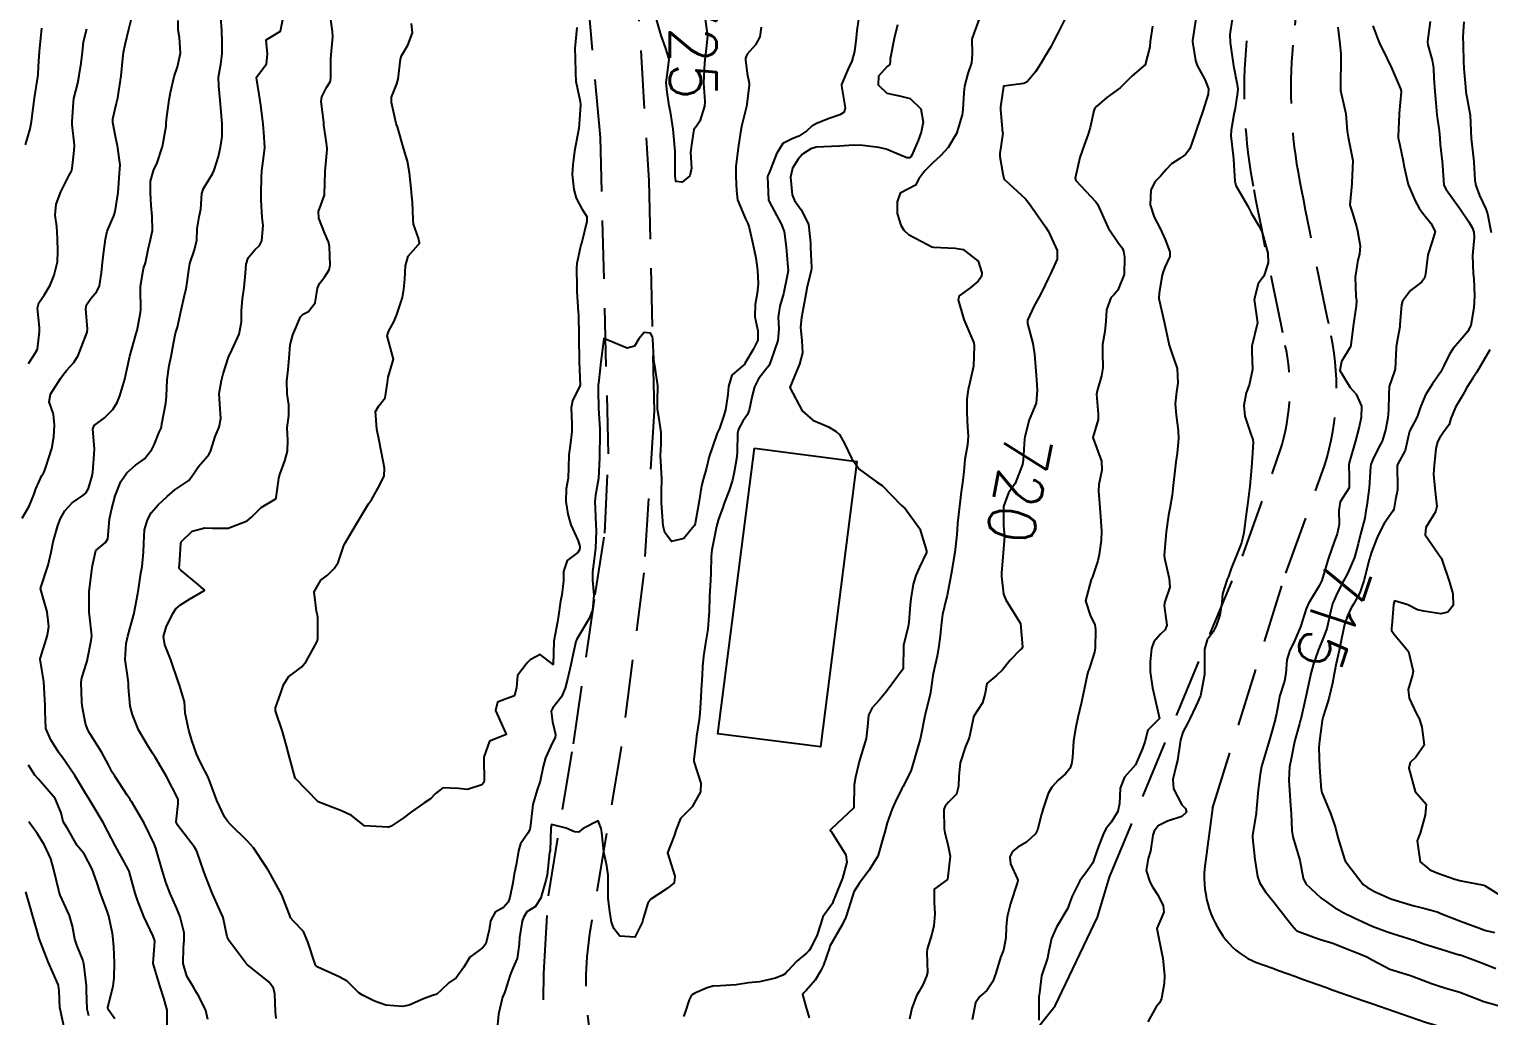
# Model space of a CAD drawing. Header units: metres. Extents: x 298520 to 308411, y 7433745 to 7450750.
# Drawn here: x 305186.8 to 305311.8, y 7438088.1 to 7438172.6 of the extents above; entities that cross this region are included whole.
import ezdxf
from ezdxf.enums import TextEntityAlignment as Align

# ---------------------------------------------------------------- set-up
doc = ezdxf.new("R2010")
doc.units = ezdxf.units.M
doc.header["$LTSCALE"] = 10
doc.linetypes.add('DASHED', pattern=[0.75, 0.5, -0.25])
for name, color, linetype in [('Cotas', 45, 'Continuous'), ('Curvas de Nivel 1m', 11, 'Continuous'), ('Curvas de Nivel 5m', 15, 'Continuous'), ('Edificações', 30, 'Continuous'), ('Vias Primárias', 230, 'Continuous'), ('Vias Secundárias', 230, 'DASHED')]:
    doc.layers.add(name, color=color, linetype=linetype)
doc.styles.add('Style-STANDARD', font='STANDARD.shx')

msp = doc.modelspace()

# ---------------------------------------------------------------- linework, layer by layer
at = {"layer": 'Curvas de Nivel 1m', "flags": 128}
for points, elevation in [([(305207.91, 7438087.82), (305207.86, 7438088.43), (305207.81, 7438089.95), (305207.69, 7438090.44), (305207.33, 7438090.93), (305205.44, 7438092.46), (305205.34, 7438092.55), (305203.88, 7438094.48), (305203.72, 7438094.83), (305203.39, 7438096.49), (305202.46, 7438098.5), (305201.83, 7438100.11), (305201.69, 7438100.51), (305201.45, 7438101.17), (305201.12, 7438102.17), (305200.93, 7438102.52), (305199.49, 7438104.36), (305199.38, 7438104.54), (305199.34, 7438104.69), (305199.51, 7438106.25), (305199.53, 7438106.54), (305199.51, 7438106.61), (305198.53, 7438108.55), (305197.56, 7438110.21), (305197.33, 7438110.56), (305196.89, 7438111.25), (305196.13, 7438112.57), (305195.6, 7438113.86), (305195.42, 7438114.58), (305195.26, 7438116.22), (305195.26, 7438116.59), (305195.2, 7438117.03), (305194.98, 7438118.59), (305195.06, 7438119.97), (305195.2, 7438120.59), (305195.7, 7438122.36), (305195.75, 7438122.53), (305195.75, 7438122.58), (305196.06, 7438124.24), (305196.12, 7438124.58), (305196.33, 7438125.99), (305196.43, 7438126.57), (305196.56, 7438127.78), (305196.57, 7438128.57), (305196.65, 7438129.71), (305196.9, 7438130.57), (305197.22, 7438131.15), (305197.82, 7438131.83), (305198.57, 7438132.55), (305199.24, 7438133.13), (305199.84, 7438133.52), (305200.43, 7438133.94), (305200.86, 7438134.52), (305201.26, 7438135.12), (305201.87, 7438135.82), (305202.19, 7438136.19), (305202.33, 7438136.51), (305202.69, 7438137.71), (305203.02, 7438138.5), (305203.18, 7438139.23), (305203.09, 7438140.5), (305203.04, 7438141.39), (305203.23, 7438142.5), (305203.38, 7438143.06), (305203.82, 7438144.49), (305203.87, 7438144.59), (305203.98, 7438144.77), (305204.76, 7438146.48), (305204.96, 7438147.53), (305204.95, 7438148.48), (305205.04, 7438149.48), (305205.18, 7438150.47), (305205.28, 7438151.69), (305205.36, 7438152.47), (305205.52, 7438153.01), (305206.08, 7438153.7), (305206.48, 7438154.06), (305206.7, 7438154.45), (305206.79, 7438155.77), (305206.73, 7438156.45), (305206.62, 7438157.96), (305206.64, 7438158.45), (305206.67, 7438159.94), (305206.69, 7438160.45), (305206.87, 7438161.75), (305206.94, 7438162.45), (305206.87, 7438163.78), (305206.81, 7438164.45), (305206.6, 7438166.09), (305206.55, 7438166.46), (305206.25, 7438168.26), (305206.23, 7438168.43), (305206.23, 7438168.46), (305206.23, 7438168.49), (305206.25, 7438168.53), (305207.1, 7438169.62), (305207.18, 7438170.45), (305207.05, 7438171.7), (305208.3, 7438172.44), (305208.63, 7438174.13)], 723), ([(305249.49, 7438172.77), (305249.37, 7438171.95), (305249, 7438171.25), (305248.29, 7438170.45), (305248.14, 7438170.11), (305248.12, 7438169.96), (305248.27, 7438168.8), (305248.44, 7438167.96), (305248.45, 7438167.76), (305248.23, 7438165.96), (305247.81, 7438164.37), (305247.72, 7438163.96), (305247.53, 7438162.63), (305247.44, 7438161.97), (305247.3, 7438160.84), (305247.31, 7438159.97), (305247.36, 7438158.75), (305247.44, 7438157.97), (305248.12, 7438156.36), (305248.32, 7438155.96), (305248.45, 7438155.62), (305248.82, 7438153.95), (305249.01, 7438153.02), (305249.16, 7438151.95), (305249.21, 7438150.79), (305249.14, 7438149.95), (305248.96, 7438149.02), (305248.94, 7438147.95), (305249.19, 7438146.76), (305249.18, 7438145.95), (305248.78, 7438145.16), (305248.09, 7438143.96), (305248.05, 7438143.88), (305247.97, 7438143.8), (305246.97, 7438142.96), (305246.69, 7438141.97), (305246.62, 7438141.29), (305246.43, 7438139.97), (305246.32, 7438139.57), (305245.9, 7438138.37), (305245.77, 7438138.1), (305245.71, 7438137.98), (305245.62, 7438137.72), (305245.02, 7438135.99), (305244.75, 7438134.89), (305244.5, 7438134), (305244.37, 7438133.48), (305244.14, 7438132.01), (305243.81, 7438130.24), (305243.75, 7438130.07), (305243.71, 7438130.01), (305242.85, 7438128.95), (305241.78, 7438128.69), (305241.21, 7438129.46), (305241.08, 7438130.04), (305240.98, 7438131.21), (305240.94, 7438132.04), (305240.93, 7438132.95), (305240.96, 7438134.04), (305240.92, 7438135.1), (305240.86, 7438136.05), (305240.91, 7438137.07), (305240.92, 7438138.04), (305240.75, 7438139.2), (305240.6, 7438140.05), (305240.59, 7438140.71), (305240.63, 7438142.05), (305240.4, 7438143.62), (305240.32, 7438144.05), (305240.29, 7438144.37), (305240.2, 7438146.06), (305240.17, 7438146.23), (305240, 7438146.55), (305239.44, 7438146.62), (305238.99, 7438146.07), (305238.61, 7438145.45), (305237.98, 7438145.26), (305235.99, 7438146.1), (305235.75, 7438144.1), (305235.56, 7438142.49), (305235.52, 7438142.11), (305235.5, 7438141.66), (305235.54, 7438140.11), (305235.64, 7438138.36), (305235.64, 7438138.1), (305235.64, 7438137.85), (305235.63, 7438136.1), (305235.63, 7438135.87), (305235.54, 7438134.1), (305235.28, 7438132.66), (305235.21, 7438132.11), (305235.24, 7438131.53), (305235.32, 7438130.11), (305235.33, 7438129.64), (305235.27, 7438128.11), (305235.11, 7438126.76), (305235.01, 7438126.11), (305235.02, 7438125.39), (305235.15, 7438124.11), (305235.02, 7438122.81), (305234.75, 7438122.11), (305233.68, 7438120.32), (305233.61, 7438120.2), (305233.59, 7438120.13), (305233.24, 7438118.57), (305233.16, 7438118.14), (305232.88, 7438116.91), (305232.67, 7438116.14), (305232.38, 7438115.39), (305231.62, 7438114.45), (305231.48, 7438114.15), (305231.6, 7438113.26), (305231.86, 7438112.15), (305231.83, 7438111.9), (305231.58, 7438111.42), (305231, 7438110.16), (305230.8, 7438109.41), (305230.53, 7438108.17), (305230.28, 7438107.42), (305229.91, 7438106.17), (305229.71, 7438104.39), (305229.69, 7438104.18), (305229.65, 7438104.01), (305229.49, 7438103.72), (305228.86, 7438102.8), (305228.68, 7438102.19), (305228.5, 7438101.14), (305228.32, 7438100.19), (305228.19, 7438099.44), (305227.94, 7438098.19), (305227.8, 7438097.81), (305227.41, 7438097.33), (305226.67, 7438096.94), (305226.27, 7438096.21), (305226.16, 7438095.43), (305225.87, 7438094.22), (305225.65, 7438093.93), (305225.37, 7438093.72), (305224.5, 7438093.09), (305224, 7438092.24), (305223.33, 7438091.3), (305222.71, 7438090.87), (305222.06, 7438090.26), (305221.68, 7438089.91), (305221.32, 7438089.81), (305220.55, 7438089.51), (305219.31, 7438088.96), (305218.75, 7438088.87), (305217.31, 7438088.98), (305216.33, 7438089.32), (305215.32, 7438089.82), (305215, 7438090.02), (305214.69, 7438090.35), (305214.01, 7438091.04), (305213.33, 7438091.4), (305211.5, 7438092.23), (305211.34, 7438092.33), (305211.31, 7438092.36), (305211.29, 7438092.39), (305211.25, 7438092.49), (305210.62, 7438094.4), (305210.26, 7438095.29), (305209.39, 7438096.18), (305209.18, 7438096.42), (305209.02, 7438096.8), (305208.4, 7438098.43), (305207.44, 7438100.2), (305207.29, 7438100.44), (305207.04, 7438100.85), (305205.97, 7438102.45), (305205.47, 7438103.02), (305203.98, 7438104.48), (305203.75, 7438104.74), (305203.5, 7438105.12), (305202.84, 7438106.5), (305202.43, 7438107.6), (305202.08, 7438108.5), (305201.55, 7438109.54), (305201.23, 7438110.18), (305201.08, 7438110.52), (305200.69, 7438111.64), (305200.43, 7438112.53), (305200.13, 7438114), (305200.09, 7438114.53), (305200.05, 7438114.97), (305199.63, 7438116.38), (305199.58, 7438116.54), (305199.55, 7438116.63), (305198.89, 7438118.55), (305198.39, 7438119.84), (305198.27, 7438120.55), (305198.49, 7438121.35), (305199.07, 7438122.54), (305199.31, 7438122.93), (305199.71, 7438123.27), (305200.49, 7438123.75), (305201.73, 7438124.46), (305201.76, 7438124.48), (305201.78, 7438124.51), (305201.73, 7438124.6), (305201.25, 7438125), (305199.75, 7438126.23), (305199.62, 7438126.4), (305199.62, 7438126.53), (305199.63, 7438126.66), (305199.74, 7438128.53), (305199.78, 7438128.67), (305200.72, 7438129.59), (305201.8, 7438129.88), (305202.47, 7438129.83), (305203.8, 7438129.85), (305205.42, 7438130.47), (305205.81, 7438130.78), (305206.64, 7438131.62), (305207.82, 7438132.32), (305207.89, 7438132.37), (305207.92, 7438132.44), (305208.15, 7438134.14), (305208.22, 7438134.44), (305208.67, 7438135.62), (305208.9, 7438136.43), (305208.93, 7438137.39), (305208.87, 7438138.43), (305208.99, 7438139.5), (305209.01, 7438140.42), (305208.86, 7438141.35), (305208.84, 7438142.43), (305208.94, 7438143.44), (305209.02, 7438144.42), (305209.12, 7438145.56), (305209.34, 7438146.42), (305210.01, 7438147.94), (305210.23, 7438148.19), (305210.68, 7438148.4), (305211.27, 7438149.15), (305211.47, 7438150.4), (305211.62, 7438150.82), (305212.05, 7438151.35), (305212.46, 7438151.98), (305212.55, 7438152.39), (305212.49, 7438153.98), (305212.41, 7438154.39), (305212.1, 7438155.08), (305211.57, 7438156.4), (305211.54, 7438156.97), (305212.06, 7438158.39), (305212.07, 7438158.45), (305212.11, 7438160.39), (305212.11, 7438160.44), (305212.17, 7438161.02), (305212.29, 7438162.28), (305212.28, 7438162.39), (305212.19, 7438163.03), (305212.01, 7438164.39), (305211.99, 7438164.62), (305211.78, 7438166.39), (305211.83, 7438166.81), (305212.24, 7438167.59), (305212.54, 7438168.1), (305212.61, 7438168.39), (305212.61, 7438170.06), (305212.62, 7438170.39), (305212.76, 7438171.93), (305212.75, 7438172.39), (305212.5, 7438174.22)], 724), ([(305198.58, 7438087.25), (305198.57, 7438088.55), (305198.3, 7438089.56), (305197.97, 7438090.55), (305197.37, 7438092.53), (305197.37, 7438092.56), (305197.51, 7438094.42), (305197.49, 7438094.56), (305197.38, 7438094.88), (305196.58, 7438096.57), (305196.03, 7438097.96), (305195.83, 7438098.58), (305195.44, 7438100.01), (305195.31, 7438100.45), (305195.26, 7438100.58), (305194.62, 7438101.76), (305194.15, 7438102.6), (305193.48, 7438103.85), (305193.08, 7438104.61), (305192.5, 7438105.62), (305191.89, 7438106.63), (305191.52, 7438107.23), (305190.66, 7438108.64), (305189.56, 7438110.27), (305189.39, 7438110.49), (305189.28, 7438110.65), (305188.62, 7438111.71), (305188.19, 7438112.67), (305188.11, 7438114.17), (305188.11, 7438114.67), (305188.1, 7438115.15), (305188.01, 7438116.67), (305187.71, 7438118.63), (305187.71, 7438118.68), (305187.72, 7438118.74), (305188.31, 7438120.67), (305188.44, 7438121.42), (305188.3, 7438122.67), (305187.73, 7438124.68), (305188.37, 7438126.67), (305188.64, 7438127.8), (305188.82, 7438128.66), (305189.22, 7438130.08), (305189.44, 7438130.66), (305189.81, 7438131.32), (305190.44, 7438132.02), (305191.36, 7438132.63), (305191.62, 7438132.84), (305191.83, 7438133.25), (305192.15, 7438134.32), (305192.2, 7438134.63), (305192.33, 7438136.17), (305192.35, 7438136.63), (305192.21, 7438138.32), (305192.33, 7438138.63), (305193.22, 7438139.31), (305193.92, 7438140.01), (305194.29, 7438140.6), (305194.51, 7438141.18), (305194.94, 7438142.6), (305195.13, 7438143.42), (305195.38, 7438144.59), (305195.93, 7438146.52), (305195.95, 7438146.58), (305195.96, 7438146.61), (305196, 7438146.78), (305196.28, 7438148.32), (305196.31, 7438148.58), (305196.29, 7438150.33), (305196.29, 7438150.58), (305196.56, 7438152.08), (305196.71, 7438152.57), (305196.94, 7438153.71), (305197.14, 7438154.57), (305197.32, 7438155.35), (305197.3, 7438156.57), (305197.2, 7438157.49), (305197.15, 7438158.57), (305197.14, 7438159.58), (305197.44, 7438160.57), (305197.69, 7438161.05), (305198.18, 7438162.56), (305198.48, 7438164.29), (305198.5, 7438164.56), (305198.53, 7438164.87), (305198.76, 7438166.55), (305198.87, 7438167.18), (305199.19, 7438168.55), (305199.45, 7438169.36), (305199.72, 7438170.54), (305199.63, 7438171.88), (305199.53, 7438172.54), (305199.51, 7438173.35)], 721), ([(305202.05, 7438087.75), (305201.9, 7438088.5), (305201.31, 7438089.68), (305201.02, 7438090.21), (305200.84, 7438090.52), (305200.27, 7438091.46), (305199.95, 7438092.53), (305199.98, 7438093.92), (305200.04, 7438094.53), (305200.03, 7438095.18), (305199.7, 7438096.54), (305199.4, 7438097.25), (305198.84, 7438098.55), (305198.47, 7438099.51), (305198.15, 7438100.55), (305197.61, 7438102.41), (305197.56, 7438102.56), (305197.47, 7438102.79), (305196.61, 7438104.57), (305195.51, 7438106.42), (305195.45, 7438106.52), (305195.4, 7438106.58), (305195.14, 7438106.97), (305194.08, 7438108.6), (305193.87, 7438108.93), (305193.55, 7438109.55), (305192.99, 7438110.62), (305191.96, 7438112.25), (305191.75, 7438112.63), (305191.59, 7438113.11), (305191.3, 7438114.63), (305191.26, 7438114.99), (305191.21, 7438116.63), (305191.26, 7438117.01), (305191.66, 7438118.27), (305191.74, 7438118.55), (305191.76, 7438118.63), (305192.08, 7438120.23), (305192.11, 7438120.63), (305191.91, 7438122.42), (305191.89, 7438122.63), (305191.9, 7438124.46), (305191.91, 7438124.63), (305192.13, 7438126.25), (305192.18, 7438126.63), (305192.48, 7438127.92), (305193.28, 7438128.62), (305193.48, 7438128.92), (305193.64, 7438130.61), (305193.66, 7438130.75), (305193.81, 7438131.41), (305194.11, 7438132.61), (305194.61, 7438133.83), (305195.11, 7438134.59), (305195.86, 7438135.24), (305196.64, 7438135.79), (305197.27, 7438136.57), (305197.45, 7438136.99), (305197.9, 7438138.06), (305198.05, 7438138.4), (305198.09, 7438138.56), (305198.13, 7438138.78), (305198.47, 7438140.55), (305198.53, 7438141.15), (305198.59, 7438142.55), (305198.74, 7438143.77), (305198.93, 7438144.55), (305199.12, 7438145.68), (305199.3, 7438146.54), (305199.45, 7438147.08), (305199.79, 7438148.53), (305200.03, 7438149.66), (305200.2, 7438150.37), (305200.24, 7438150.53), (305200.45, 7438152.14), (305200.52, 7438152.53), (305200.91, 7438153.69), (305201.11, 7438154.52), (305201.14, 7438155.48), (305201.31, 7438156.52), (305201.45, 7438157.19), (305201.54, 7438158.52), (305201.7, 7438158.95), (305202.15, 7438159.7), (305202.46, 7438160.21), (305202.61, 7438160.51), (305202.98, 7438161.7), (305203.15, 7438162.5), (305203.28, 7438163.41), (305203.3, 7438164.5), (305203.2, 7438165.52), (305203.13, 7438166.5), (305203.01, 7438167.74), (305202.99, 7438168.5), (305203.17, 7438169.6), (305203.29, 7438170.5), (305203.3, 7438171.5), (305203.26, 7438172.5), (305203.19, 7438173.63)], 722), ([(305257.88, 7438173.84), (305257.68, 7438172.48), (305257.61, 7438171.85), (305257.46, 7438170.68), (305257.24, 7438169.85), (305256.93, 7438169.19), (305256.37, 7438167.86), (305256.37, 7438167.74), (305256.66, 7438165.86), (305256.59, 7438165.5), (305256.23, 7438165.27), (305255.31, 7438164.96), (305254.22, 7438164.53), (305253.82, 7438164.29), (305253.4, 7438163.9), (305252.69, 7438163.42), (305252.2, 7438163.23), (305251.32, 7438162.8), (305250.8, 7438161.93), (305250.17, 7438160.29), (305250.04, 7438160.06), (305250.01, 7438159.94), (305250.1, 7438157.97), (305250.11, 7438157.94), (305250.13, 7438157.89), (305250.82, 7438156.62), (305251.2, 7438155.92), (305251.44, 7438155.25), (305251.63, 7438153.92), (305251.77, 7438152.21), (305251.78, 7438151.91), (305251.74, 7438151.6), (305251.38, 7438149.92), (305251.08, 7438148.87), (305250.92, 7438147.93), (305250.99, 7438146.91), (305250.9, 7438145.93), (305250.32, 7438144.28), (305250.21, 7438143.94), (305250.14, 7438143.76), (305249.97, 7438143.55), (305249.25, 7438142.65), (305248.9, 7438141.95), (305248.7, 7438141.19), (305248.44, 7438139.95), (305248.3, 7438139.57), (305247.91, 7438139), (305247.52, 7438138.34), (305247.44, 7438137.96), (305247.43, 7438136.42), (305247.39, 7438135.96), (305247.17, 7438134.65), (305247.02, 7438133.97), (305246.73, 7438133.08), (305246.31, 7438131.98), (305246.18, 7438131.61), (305245.81, 7438130.61), (305245.64, 7438129.98), (305245.34, 7438128.42), (305245.26, 7438127.99), (305245.18, 7438127.41), (305245.16, 7438125.99), (305245.14, 7438125.38), (305245.06, 7438123.99), (305245.01, 7438122.7), (305244.97, 7438121.99), (305244.9, 7438121.2), (305244.72, 7438119.99), (305244.54, 7438118.87), (305244.45, 7438118), (305244.41, 7438117.25), (305244.33, 7438116), (305244.3, 7438115.33), (305244.22, 7438114), (305244.15, 7438113.46), (305243.94, 7438112.01), (305243.91, 7438111.68), (305243.7, 7438110.01), (305243.72, 7438109.85), (305244.3, 7438108), (305244.27, 7438107.26), (305243.6, 7438106.01), (305243.56, 7438105.96), (305243.51, 7438105.92), (305242.56, 7438104.96), (305242.19, 7438104.02), (305242.03, 7438103.48), (305241.46, 7438102.03), (305242.07, 7438100.02), (305242.02, 7438099.45), (305241.43, 7438098.96), (305240.03, 7438098.05), (305239.76, 7438097.71), (305239.4, 7438096.48), (305239.31, 7438096.15), (305239.29, 7438096.06), (305238.64, 7438094.81), (305237.38, 7438094.88), (305236.85, 7438095.55), (305236.64, 7438096.09), (305236.51, 7438096.99), (305236.38, 7438098.1), (305236.36, 7438099.02), (305236.37, 7438100.1), (305236.25, 7438100.9), (305236, 7438102.1), (305235.81, 7438103.77), (305235.78, 7438104.1), (305235.5, 7438104.77), (305234.23, 7438104.12), (305233.82, 7438103.79), (305233.49, 7438103.81), (305232.78, 7438104.14), (305231.5, 7438104.45), (305231.44, 7438104.15), (305231.39, 7438102.22), (305231.38, 7438102.15), (305231.35, 7438102.04), (305231.14, 7438100.15), (305231.06, 7438099.78), (305230.61, 7438098.16), (305230.15, 7438097.43), (305229.4, 7438096.97), (305229.1, 7438096.48), (305229, 7438096.18), (305228.78, 7438094.78), (305228.75, 7438094.19), (305228.58, 7438092.97), (305228.24, 7438092.19), (305227.96, 7438091.57), (305227.55, 7438090.2), (305227.48, 7438090.04), (305227.32, 7438089.66), (305226.96, 7438088.21), (305226.83, 7438086.65)], 723), ([(305261.15, 7438172.97), (305260.87, 7438171.81), (305260.54, 7438170.07), (305260.53, 7438169.82), (305260.51, 7438169.58), (305260.28, 7438169.39), (305259.53, 7438168.56), (305259.49, 7438167.83), (305260.25, 7438167.11), (305261.33, 7438166.89), (305262.24, 7438166.65), (305263.16, 7438165.78), (305263.36, 7438164.64), (305263.19, 7438163.78), (305262.92, 7438163.07), (305262.39, 7438161.79), (305262.31, 7438161.66), (305262.18, 7438161.58), (305261.95, 7438161.57), (305261.41, 7438161.8), (305260.19, 7438162.33), (305259.55, 7438162.47), (305258.19, 7438162.63), (305257.39, 7438162.65), (305256.19, 7438162.57), (305255.51, 7438162.55), (305254.19, 7438162.49), (305253.73, 7438162.36), (305253.01, 7438161.9), (305252.64, 7438161.45), (305252.17, 7438160.7), (305252, 7438159.91), (305252.14, 7438158.41), (305252.32, 7438157.91), (305252.91, 7438157.12), (305253.54, 7438155.9), (305253.69, 7438154.3), (305253.69, 7438153.89), (305253.79, 7438152.17), (305253.76, 7438151.89), (305253.41, 7438150.54), (305253.29, 7438149.9), (305253.11, 7438148.82), (305252.92, 7438147.9), (305252.84, 7438147.06), (305252.95, 7438145.9), (305253.02, 7438144.86), (305252.77, 7438143.9), (305252.53, 7438143.34), (305251.94, 7438141.91), (305252.99, 7438139.9), (305253.91, 7438139.1), (305255.26, 7438138.52), (305255.9, 7438138.13), (305256.2, 7438137.86), (305256.63, 7438137.11), (305257.21, 7438135.85), (305257.86, 7438134.91), (305259.37, 7438133.82), (305259.85, 7438133.49), (305261.46, 7438131.8), (305261.68, 7438131.65), (305261.82, 7438131.53), (305263.06, 7438129.78), (305263.65, 7438127.9), (305263.63, 7438127.77), (305263.04, 7438126.5), (305262.74, 7438125.78), (305262.49, 7438125.04), (305262.29, 7438123.78), (305262.25, 7438123.26), (305262.12, 7438121.79), (305262.06, 7438121.42), (305261.68, 7438119.79), (305261.65, 7438117.79), (305260.18, 7438115.81), (305259.63, 7438115.13), (305258.99, 7438114.46), (305258.66, 7438113.83), (305258.58, 7438112.85), (305258.48, 7438111.83), (305258.26, 7438111.15), (305257.88, 7438109.84), (305257.82, 7438109.58), (305257.55, 7438108.5), (305257.45, 7438107.84), (305257.42, 7438105.94), (305257.39, 7438105.84), (305255.5, 7438104.09), (305255.39, 7438103.97), (305255.46, 7438103.87), (305255.49, 7438103.82), (305256.72, 7438101.85), (305256.82, 7438101.22), (305256.45, 7438099.85), (305255.79, 7438098.23), (305255.66, 7438097.87), (305255.6, 7438097.69), (305255.42, 7438097.46), (305254.75, 7438096.53), (305254.55, 7438095.88), (305254.28, 7438094.99), (305253.74, 7438093.89), (305253.6, 7438093.66), (305253.37, 7438093.43), (305252.52, 7438092.74), (305251.76, 7438091.91), (305251.56, 7438091.69), (305251.34, 7438091.55), (305250.7, 7438091.28), (305249.33, 7438090.97), (305248.4, 7438090.88), (305247.33, 7438090.71), (305245.98, 7438090.63), (305245.33, 7438090.61), (305244.85, 7438090.47), (305243.8, 7438090.01), (305243.51, 7438089.82), (305243.32, 7438089.43), (305242.95, 7438088.38), (305242.81, 7438088.01)], 722), ([(305268.25, 7438173.72), (305267.72, 7438172.32), (305267.54, 7438171.73), (305267.55, 7438170.47), (305267.51, 7438169.73), (305267.19, 7438168.81), (305266.91, 7438167.73), (305266.83, 7438167.15), (305266.76, 7438165.73), (305266.7, 7438165.26), (305266.25, 7438163.74), (305266.24, 7438163.71), (305266.21, 7438163.66), (305265.49, 7438162.45), (305264.85, 7438161.76), (305264.18, 7438161.14), (305263.49, 7438160.45), (305262.99, 7438159.78), (305262.71, 7438159.23), (305262.15, 7438158.96), (305261.39, 7438158.55), (305261.14, 7438157.8), (305261.14, 7438156.82), (305261.45, 7438155.8), (305261.7, 7438155.38), (305262.1, 7438155), (305263.73, 7438154.14), (305264.09, 7438153.95), (305264.24, 7438153.92), (305266.09, 7438153.83), (305266.78, 7438153.73), (305268.08, 7438152.71), (305268.39, 7438151.72), (305268.35, 7438151.42), (305268.06, 7438151.02), (305267.35, 7438150.42), (305266.43, 7438149.74), (305266.36, 7438149.41), (305266.85, 7438147.73), (305267.18, 7438146.91), (305267.69, 7438145.72), (305267.74, 7438145.48), (305267.67, 7438143.72), (305267.36, 7438142.32), (305267.2, 7438141.73), (305267.11, 7438140.91), (305267.1, 7438139.73), (305267.15, 7438138.49), (305267.21, 7438137.73), (305267.15, 7438136.99), (305266.93, 7438135.73), (305266.83, 7438134.71), (305266.73, 7438133.74), (305266.61, 7438132.97), (305266.48, 7438131.74), (305266.31, 7438130.25), (305266.26, 7438129.74), (305266.23, 7438129.31), (305266.06, 7438127.75), (305265.75, 7438125.91), (305265.73, 7438125.77), (305265.73, 7438125.75), (305265.41, 7438124.07), (305265.34, 7438123.75), (305265.02, 7438122.45), (305264.92, 7438121.76), (305264.82, 7438120.63), (305264.71, 7438119.76), (305264.55, 7438118.88), (305264.31, 7438117.76), (305264.2, 7438117.21), (305263.99, 7438115.77), (305263.93, 7438115.47), (305263.62, 7438114.25), (305263.52, 7438113.87), (305263.5, 7438113.77), (305263.2, 7438112.17), (305263.1, 7438111.77), (305262.76, 7438110.59), (305262.53, 7438109.78), (305262.3, 7438109.03), (305261.68, 7438107.79), (305261.63, 7438107.7), (305261.54, 7438107.53), (305260.96, 7438106.36), (305260.7, 7438105.8), (305260.27, 7438104.58), (305260.06, 7438103.81), (305259.94, 7438103.35), (305259.5, 7438101.82), (305259.46, 7438101.74), (305258.72, 7438100.55), (305258.2, 7438099.83), (305257.87, 7438099.41), (305257.43, 7438098.68), (305257.15, 7438097.84), (305256.74, 7438096.51), (305256.41, 7438095.85), (305255.37, 7438094.02), (305255.33, 7438093.91), (305255.32, 7438093.87), (305254.82, 7438092.41), (305254.56, 7438091.88), (305254.11, 7438091.11), (305253.33, 7438090.22), (305253.15, 7438090.07), (305253.03, 7438089.89), (305253.31, 7438088.85), (305253.58, 7438087.89)], 721), ([(305283.01, 7438172.85), (305282.8, 7438171.55), (305282.77, 7438171.08), (305282.38, 7438169.55), (305282.34, 7438169.5), (305282.28, 7438169.45), (305281.25, 7438168.58), (305280.25, 7438167.58), (305279.1, 7438166.74), (305278.24, 7438166), (305278.05, 7438165.78), (305277.97, 7438165.6), (305277.66, 7438164.17), (305277.51, 7438163.61), (305277.15, 7438162.66), (305276.79, 7438161.61), (305276.37, 7438159.83), (305276.44, 7438159.63), (305278.14, 7438157.81), (305278.29, 7438157.6), (305278.45, 7438157.28), (305279.2, 7438155.59), (305280.1, 7438154.25), (305280.4, 7438153.87), (305280.53, 7438153.57), (305280.6, 7438153.06), (305280.57, 7438151.57), (305280.05, 7438150.24), (305279.74, 7438149.89), (305279.45, 7438149.59), (305279.06, 7438148.55), (305279, 7438147.59), (305278.91, 7438146.69), (305278.73, 7438145.59), (305278.71, 7438144.87), (305278.74, 7438143.59), (305278.65, 7438142.91), (305278.26, 7438141.6), (305278.21, 7438141.32), (305278.34, 7438139.6), (305278.35, 7438139.16), (305277.89, 7438137.6), (305278.64, 7438135.59), (305278.66, 7438134.8), (305278.4, 7438133.59), (305278.38, 7438133.05), (305278.5, 7438131.59), (305278.56, 7438130.85), (305278.65, 7438129.59), (305278.6, 7438128.78), (305278.43, 7438127.59), (305278.32, 7438127.04), (305277.83, 7438125.6), (305277.8, 7438125.55), (305277.75, 7438125.45), (305277.26, 7438123.61), (305277.71, 7438122.31), (305278.06, 7438121.6), (305278.13, 7438121.16), (305278.1, 7438119.6), (305278.05, 7438119.23), (305277.66, 7438118.04), (305277.54, 7438117.71), (305277.5, 7438117.6), (305277.44, 7438117.39), (305277.08, 7438115.61), (305276.93, 7438114.92), (305276.62, 7438113.61), (305276.43, 7438112.79), (305276.25, 7438111.62), (305276.14, 7438110.19), (305276.06, 7438109.62), (305275.93, 7438109.25), (305275.55, 7438108.79), (305274.92, 7438108.26), (305274.37, 7438107.64), (305274.08, 7438107.1), (305273.59, 7438105.65), (305273.58, 7438105.59), (305273.51, 7438105.35), (305273.15, 7438104), (305272.98, 7438103.66), (305272.21, 7438102.93), (305271.48, 7438102.52), (305271, 7438102.14), (305270.78, 7438101.68), (305270.84, 7438101.07), (305271.44, 7438099.76), (305271.48, 7438099.67), (305271.48, 7438099.63), (305271.44, 7438099.5), (305270.83, 7438097.68), (305270.56, 7438096.53), (305270.47, 7438095.68), (305270.44, 7438094.74), (305270.24, 7438093.69), (305269.99, 7438093.06), (305269.57, 7438091.7), (305269.34, 7438091.01), (305268.8, 7438090.23), (305268.22, 7438089.71), (305267.85, 7438089.18), (305267.55, 7438087.72)], 719), ([(305286.72, 7438173.5), (305286.43, 7438171.63), (305286.43, 7438171.51), (305286.7, 7438169.92), (305286.85, 7438169.5), (305287.52, 7438168.23), (305287.82, 7438167.49), (305287.79, 7438167.03), (305287.29, 7438165.49), (305286.8, 7438164.08), (305286.61, 7438163.5), (305286.2, 7438162.36), (305285.85, 7438161.85), (305285.34, 7438161.52), (305284.64, 7438161.06), (305284.17, 7438160.59), (305283.69, 7438160.01), (305283.25, 7438159.54), (305282.86, 7438158.83), (305282.8, 7438157.54), (305283.16, 7438156.5), (305283.66, 7438155.53), (305284.1, 7438154.58), (305284.48, 7438153.53), (305284.5, 7438153.12), (305284.07, 7438152.22), (305283.88, 7438151.72), (305283.85, 7438151.53), (305283.59, 7438150), (305283.56, 7438149.53), (305284.01, 7438147.53), (305284.44, 7438145.53), (305284.67, 7438144.84), (305285.11, 7438143.52), (305285.19, 7438142.28), (305285.06, 7438141.52), (305284.95, 7438140.5), (305285.03, 7438139.52), (305285.21, 7438138.21), (305285.23, 7438137.52), (305285.12, 7438136.28), (305285.02, 7438135.52), (305284.88, 7438134.51), (305284.78, 7438133.52), (305284.68, 7438132.68), (305284.48, 7438131.52), (305284.39, 7438130.95), (305284.18, 7438129.53), (305284.14, 7438129.19), (305284.01, 7438127.53), (305284.04, 7438127.26), (305284.43, 7438125.52), (305284.48, 7438124.79), (305284.06, 7438123.53), (305284.02, 7438123.23), (305284.25, 7438121.52), (305284.09, 7438121.14), (305283.7, 7438120.77), (305283.13, 7438120.1), (305282.92, 7438119.54), (305282.81, 7438118.4), (305282.81, 7438117.54), (305283.01, 7438116.16), (305283.15, 7438115.53), (305283.61, 7438113.53), (305282.61, 7438112.53), (305282.34, 7438111.54), (305282.16, 7438110.96), (305281.56, 7438109.55), (305280.61, 7438108.5), (305280.25, 7438107.57), (305280.19, 7438106.25), (305280.04, 7438105.57), (305279.5, 7438104.67), (305279.01, 7438104.07), (305278.78, 7438103.59), (305278.41, 7438102.66), (305278.05, 7438101.59), (305277.89, 7438101.16), (305277.45, 7438100.52), (305276.79, 7438099.61), (305276.13, 7438098.32), (305275.88, 7438097.62), (305275.75, 7438097.29), (305275.41, 7438096.71), (305275, 7438096.03), (305274.79, 7438095.64), (305274.35, 7438094.67), (305274.13, 7438093.64), (305274.02, 7438092.99), (305273.56, 7438091.65), (305273.51, 7438091.48), (305273.33, 7438090.02), (305273.28, 7438089.69), (305273.28, 7438089.65), (305273.26, 7438087.69)], 718), ([(305289.84, 7438173.46), (305289.64, 7438172.13), (305289.66, 7438171.47), (305289.88, 7438169.87), (305289.95, 7438169.46), (305290.26, 7438167.86), (305290.31, 7438167.46), (305290.25, 7438166.96), (305290.05, 7438165.65), (305290.02, 7438165.46), (305289.74, 7438163.94), (305289.71, 7438163.46), (305289.91, 7438161.74), (305289.94, 7438161.46), (305290.07, 7438159.55), (305290.08, 7438159.46), (305290.16, 7438159.21), (305291.18, 7438157.44), (305291.5, 7438156.81), (305292.12, 7438155.74), (305292.3, 7438155.43), (305292.44, 7438155.1), (305292.88, 7438153.42), (305292.91, 7438152.59), (305292.54, 7438151.43), (305292.33, 7438151.16), (305292.06, 7438150.79), (305291.71, 7438149.44), (305292.01, 7438147.43), (305291.53, 7438145.44), (305291.51, 7438144.96), (305291.57, 7438143.44), (305291.28, 7438142.11), (305291.04, 7438141.44), (305290.84, 7438140.36), (305290.93, 7438139.44), (305291.43, 7438137.91), (305291.62, 7438137.43), (305291.64, 7438137.19), (305291.52, 7438135.44), (305291.5, 7438135.06), (305291.36, 7438133.44), (305291.19, 7438132.08), (305291.1, 7438131.44), (305290.97, 7438130.6), (305290.83, 7438129.44), (305290.64, 7438128.6), (305290.18, 7438127.45), (305289.76, 7438126.38), (305289.51, 7438125.7), (305289.41, 7438125.46), (305289, 7438124.21), (305288.94, 7438123.47), (305288.79, 7438122.4), (305288.46, 7438121.47), (305288.21, 7438120.97), (305287.69, 7438120.27), (305287.46, 7438119.48), (305287.46, 7438117.68), (305287.47, 7438117.48), (305287.46, 7438117.29), (305287.11, 7438115.49), (305286.72, 7438114.59), (305286.2, 7438113.5), (305286.01, 7438113.1), (305285.6, 7438112.37), (305285.4, 7438111.69), (305285.38, 7438111.51), (305285.15, 7438109.93), (305285.03, 7438109.52), (305284.74, 7438108.32), (305284.8, 7438107.52), (305285.52, 7438106.13), (305285.83, 7438105.82), (305285.91, 7438105.5), (305285.51, 7438105.13), (305284.28, 7438104.75), (305283.5, 7438104.35), (305283.15, 7438103.88), (305283.03, 7438103.53), (305282.84, 7438102.17), (305282.63, 7438101.54), (305282.48, 7438100.51), (305282.78, 7438099.54), (305283, 7438099.1), (305283.43, 7438098.46), (305283.93, 7438097.52), (305283.98, 7438096.95), (305283.39, 7438095.53), (305283.79, 7438093.53), (305283.88, 7438093.01), (305284.05, 7438091.52), (305284.02, 7438090.84), (305283.79, 7438089.53), (305283.63, 7438089.21), (305283.32, 7438088.82), (305282.62, 7438087.54)], 717), ([(305298.89, 7438172.78), (305299.06, 7438171.35), (305299.15, 7438170.5), (305299.15, 7438169.35), (305299.12, 7438168.5), (305299.13, 7438167.35), (305299.37, 7438166.22), (305299.57, 7438165.35), (305299.69, 7438163.87), (305299.77, 7438163.34), (305300.18, 7438161.34), (305300.09, 7438159.42), (305300.08, 7438159.34), (305299.92, 7438157.56), (305299.98, 7438157.34), (305300.13, 7438156.91), (305300.48, 7438155.7), (305300.57, 7438155.33), (305300.81, 7438154.04), (305300.76, 7438153.33), (305300.61, 7438152.8), (305300.38, 7438151.34), (305300.44, 7438149.73), (305300.48, 7438149.33), (305300.47, 7438148.9), (305300.24, 7438147.34), (305300, 7438145.56), (305299.97, 7438145.36), (305299.96, 7438145.34), (305299.2, 7438144.13), (305299.06, 7438143.35), (305299.95, 7438141.9), (305300.46, 7438141.33), (305300.92, 7438140.31), (305300.88, 7438139.33), (305300.71, 7438138.53), (305300.41, 7438137.33), (305299.87, 7438135.44), (305299.85, 7438135.37), (305299.84, 7438135.34), (305299.86, 7438134.18), (305299.87, 7438133.36), (305299.87, 7438133.34), (305299.87, 7438133.32), (305299.85, 7438133.29), (305299.09, 7438132.09), (305298.97, 7438131.35), (305299, 7438130.16), (305298.83, 7438129.35), (305298.54, 7438128.6), (305298.12, 7438127.36), (305298.03, 7438127.1), (305297.76, 7438126.13), (305297.52, 7438125.36), (305297.29, 7438124.91), (305296.39, 7438123.38), (305296.18, 7438122.93), (305295.7, 7438121.39), (305295.09, 7438119.99), (305294.79, 7438119.4), (305294.52, 7438118.55), (305294.42, 7438117.4), (305294.32, 7438116.73), (305293.9, 7438115.41), (305293.85, 7438115.19), (305293.62, 7438113.93), (305293.53, 7438113.5), (305293.51, 7438113.41), (305293.08, 7438111.92), (305292.96, 7438111.42), (305292.7, 7438110.55), (305292.36, 7438109.43), (305292.23, 7438108.75), (305292.07, 7438107.43), (305291.91, 7438105.83), (305291.88, 7438105.43), (305291.58, 7438103.52), (305291.57, 7438103.44), (305291.58, 7438103.35), (305291.79, 7438101.44), (305292.01, 7438099.99), (305292.21, 7438099.43), (305292.69, 7438098.68), (305293.42, 7438097.77), (305293.72, 7438097.41), (305294.96, 7438095.83), (305295.31, 7438095.39), (305295.39, 7438095.33), (305296.82, 7438094.8), (305297.39, 7438094.61), (305298.46, 7438094.27), (305299.38, 7438093.91), (305300.83, 7438093.33), (305301.37, 7438093.11), (305301.83, 7438092.85), (305303.35, 7438092.06), (305305.12, 7438091.5), (305305.35, 7438091.43), (305305.8, 7438091.26), (305306.91, 7438090.82), (305307.34, 7438090.68), (305308.13, 7438090.43), (305309.33, 7438090.08), (305311.11, 7438089.41), (305311.32, 7438089.3), (305311.4, 7438089.28), (305311.72, 7438089.19), (305313.32, 7438088.74)], 716), ([(305306.79, 7438173.26), (305306.57, 7438171.53), (305306.59, 7438171.27), (305306.98, 7438169.95), (305307.08, 7438169.26), (305307.12, 7438168.41), (305307.21, 7438167.26), (305307.29, 7438166.3), (305307.38, 7438165.25), (305307.56, 7438163.9), (305307.62, 7438163.25), (305307.66, 7438162.72), (305307.83, 7438161.25), (305307.85, 7438160.91), (305307.97, 7438159.24), (305308.16, 7438158.86), (305309.33, 7438157.23), (305310.12, 7438156.09), (305310.44, 7438155.54), (305310.54, 7438155.21), (305310.56, 7438154.76), (305310.44, 7438153.21), (305310.49, 7438151.63), (305310.53, 7438151.21), (305310.59, 7438149.76), (305310.57, 7438149.21), (305310.54, 7438148.71), (305310.29, 7438147.22), (305310.01, 7438146.66), (305309.34, 7438145.89), (305308.78, 7438145.23), (305308.47, 7438144.76), (305307.98, 7438143.74), (305307.71, 7438143.24), (305307, 7438142.21), (305306.4, 7438141.26), (305305.93, 7438140.16), (305305.72, 7438139.47), (305305.62, 7438139.27), (305305.02, 7438138.16), (305304.83, 7438137.28), (305304.67, 7438136.5), (305303.99, 7438135.29), (305303.96, 7438135.2), (305304.01, 7438133.29), (305304, 7438133.14), (305303.84, 7438132.31), (305303.68, 7438131.44), (305303.61, 7438131.29), (305302.87, 7438130.24), (305302.36, 7438129.3), (305302.19, 7438128.91), (305301.78, 7438127.8), (305301.67, 7438127.41), (305301.64, 7438127.31), (305301.58, 7438127.12), (305301.11, 7438125.33), (305300.77, 7438124.31), (305300.22, 7438123.34), (305300.04, 7438123.03), (305299.72, 7438122.33), (305299.46, 7438121.59), (305299.4, 7438121.34), (305299.12, 7438119.92), (305298.99, 7438119.35), (305298.76, 7438118.26), (305298.58, 7438117.35), (305298.43, 7438116.57), (305298.14, 7438115.35), (305298.03, 7438114.96), (305297.62, 7438113.71), (305297.54, 7438113.36), (305297.33, 7438111.62), (305297.29, 7438111.36), (305297.25, 7438111.03), (305297.33, 7438109.36), (305297.47, 7438107.42), (305297.48, 7438107.36), (305297.49, 7438107.31), (305297.53, 7438107.2), (305298.3, 7438105.35), (305298.68, 7438104.17), (305298.89, 7438103.35), (305299.47, 7438101.49), (305299.53, 7438101.34), (305299.66, 7438101.14), (305301.05, 7438099.32), (305301.44, 7438099.04), (305302.03, 7438098.72), (305303.42, 7438098.09), (305305.13, 7438097.56), (305305.42, 7438097.49), (305306.35, 7438097.26), (305307.2, 7438097.03), (305307.41, 7438096.96), (305307.87, 7438096.78), (305309.4, 7438096.16), (305311.04, 7438095.56), (305311.4, 7438095.43), (305311.57, 7438095.37), (305312.32, 7438095.19)], 714), ([(305309.68, 7438173.23), (305309.61, 7438171.93), (305309.62, 7438171.23), (305309.66, 7438169.85), (305309.7, 7438169.23), (305309.82, 7438167.67), (305309.87, 7438167.22), (305310.23, 7438165.22), (305310.32, 7438163.22), (305310.5, 7438161.53), (305310.53, 7438161.21), (305310.62, 7438159.67), (305310.71, 7438159.21), (305311.02, 7438158.34), (305311.56, 7438157.2), (305311.72, 7438156.79), (305312.03, 7438155.19)], 713), ([(305186.43, 7438162.7), (305186.83, 7438164.07), (305186.96, 7438164.69), (305187.1, 7438165.81), (305187.2, 7438166.69), (305187.34, 7438167.59), (305187.52, 7438168.69), (305187.56, 7438169.39), (305187.63, 7438170.69), (305187.7, 7438171.27), (305187.83, 7438172.68)], 718), ([(305186.7, 7438143.95), (305187.19, 7438144.69), (305187.47, 7438145.19), (305187.65, 7438146.68), (305187.64, 7438147.05), (305187.47, 7438148.69), (305187.57, 7438149.15), (305188.03, 7438149.81), (305188.55, 7438150.67), (305188.9, 7438151.51), (305189.17, 7438152.66), (305189.2, 7438153.54), (305189.17, 7438154.66), (305189.13, 7438155.69), (305188.99, 7438156.67), (305189.07, 7438157.61), (305189.47, 7438158.66), (305190.15, 7438160.03), (305190.38, 7438160.43), (305190.45, 7438160.65), (305190.62, 7438162.21), (305190.63, 7438162.65), (305190.44, 7438164.42), (305190.43, 7438164.65), (305190.54, 7438166.34), (305190.59, 7438166.65), (305190.92, 7438167.97), (305191.04, 7438168.64), (305191.21, 7438169.7), (305191.32, 7438170.64), (305191.42, 7438171.51), (305191.69, 7438172.64)], 719), ([(305311.91, 7438145.11), (305310.79, 7438143.21), (305310.47, 7438142.71), (305309.95, 7438141.9), (305309.71, 7438141.46), (305309.56, 7438141.22), (305308.97, 7438140.2), (305308.58, 7438139.23), (305308.42, 7438138.74), (305307.9, 7438137.98), (305307.59, 7438137.55), (305307.42, 7438137.25), (305307.29, 7438136.65), (305307.13, 7438135.25), (305307.08, 7438134.47), (305307.21, 7438133.25), (305307.37, 7438131.71), (305307.27, 7438131.25), (305306.44, 7438129.89), (305306.38, 7438129.26), (305307.77, 7438127.24), (305308.46, 7438125.23), (305308.74, 7438124.23), (305308.76, 7438123.23), (305308.32, 7438122.64), (305307.72, 7438122.51), (305306.25, 7438122.74), (305305.73, 7438122.84), (305304.9, 7438123.28), (305303.74, 7438123.62), (305303.67, 7438123.29), (305303.52, 7438121.47), (305303.49, 7438121.29), (305303.48, 7438121.07), (305303.7, 7438120.79), (305304.94, 7438119.28), (305305.35, 7438117.58), (305305.28, 7438117.27), (305304.91, 7438116.01), (305305.01, 7438115.28), (305305.62, 7438113.92), (305305.87, 7438113.52), (305305.94, 7438113.27), (305306.09, 7438112.78), (305306.3, 7438111.26), (305305.57, 7438110.22), (305305.09, 7438109.75), (305304.97, 7438109.28), (305305.53, 7438107.27), (305306.46, 7438106.19), (305306.37, 7438105.26), (305305.94, 7438103.7), (305305.76, 7438103.27), (305305.7, 7438103.06), (305305.93, 7438101.26), (305306.77, 7438100.56), (305307.45, 7438100.29), (305308.91, 7438099.76), (305309.45, 7438099.61), (305311.39, 7438099.25), (305311.44, 7438099.23), (305311.47, 7438099.22), (305311.5, 7438099.2), (305313.43, 7438098.01)], 713), ([(305191.86, 7438088.05), (305191.72, 7438088.63), (305191.68, 7438090.27), (305191.67, 7438090.63), (305191.44, 7438092.54), (305191.42, 7438092.63), (305191.36, 7438092.86), (305190.85, 7438094.12), (305190.67, 7438094.64), (305190.47, 7438095.73), (305190.22, 7438096.65), (305189.42, 7438098.4), (305189.32, 7438098.66), (305189.29, 7438098.79), (305188.85, 7438100.67), (305188.6, 7438101.52), (305188.08, 7438102.67), (305187.48, 7438103.65), (305186.73, 7438104.69)], 719), ([(305189.85, 7438086.65), (305189.44, 7438088.52), (305189.41, 7438088.66), (305189.39, 7438088.75), (305189.32, 7438090.19), (305189.28, 7438090.66), (305189.25, 7438090.73), (305188.39, 7438092.67), (305187.74, 7438094.3), (305187.62, 7438094.68), (305187.38, 7438095.5), (305187.04, 7438096.68), (305186.89, 7438097.2), (305186.46, 7438098.69)], 718)]:
    msp.add_lwpolyline(points, dxfattribs=dict(at, elevation=elevation))
at = {"layer": 'Curvas de Nivel 5m', "flags": 128}
for points, elevation in [([(305244.65, 7438173.69), (305244.88, 7438172), (305244.71, 7438170.43), (305244.64, 7438170), (305244.61, 7438169.68), (305244.53, 7438168.01), (305244.64, 7438166.4), (305244.61, 7438166), (305244.22, 7438164.71), (305243.94, 7438164.29), (305243.72, 7438164.01), (305243.51, 7438162.7), (305243.41, 7438162.02), (305243.5, 7438160.68), (305243.36, 7438160.02), (305242.7, 7438159.48), (305242.16, 7438159.56), (305242.1, 7438160.03), (305242.11, 7438161.96), (305242.11, 7438162.03), (305242.11, 7438162.11), (305241.94, 7438164.03), (305241.7, 7438165.51), (305241.6, 7438166.04), (305241.42, 7438167.21), (305241.34, 7438168.04), (305241.44, 7438168.87), (305241.58, 7438170.04), (305241.27, 7438171.03), (305240.9, 7438172.05), (305240.33, 7438174.06)], 725), ([(305186.15, 7438130.7), (305186.76, 7438131.74), (305187.15, 7438132.69), (305187.32, 7438133.2), (305187.85, 7438134.35), (305187.97, 7438134.56), (305188.03, 7438134.68), (305188.15, 7438134.97), (305188.7, 7438136.67), (305188.88, 7438137.67), (305188.93, 7438138.66), (305188.85, 7438139.6), (305188.47, 7438140.67), (305188.59, 7438141.33), (305189.44, 7438142.66), (305189.64, 7438142.96), (305189.95, 7438143.36), (305190.58, 7438144.03), (305190.96, 7438144.64), (305191.23, 7438145.39), (305191.71, 7438146.63), (305191.74, 7438146.89), (305191.6, 7438148.63), (305191.68, 7438148.98), (305192.03, 7438149.51), (305192.54, 7438150.12), (305192.79, 7438150.62), (305192.96, 7438151.71), (305193.03, 7438152.62), (305193.16, 7438153.54), (305193.3, 7438154.62), (305193.43, 7438155.28), (305194.01, 7438156.61), (305194.04, 7438156.69), (305194.12, 7438156.99), (305194.37, 7438158.61), (305194.5, 7438160.26), (305194.53, 7438160.6), (305194.55, 7438160.99), (305194.33, 7438162.61), (305194.19, 7438163.27), (305193.92, 7438164.61), (305193.92, 7438164.91), (305194.23, 7438166.26), (305194.31, 7438166.61), (305194.34, 7438166.71), (305194.63, 7438168.6), (305194.78, 7438170.09), (305194.84, 7438170.6), (305194.98, 7438171.29), (305195.29, 7438172.6), (305195.5, 7438173.41)], 720), ([(305233.69, 7438172.75), (305233.62, 7438172.14), (305233.5, 7438170.93), (305233.53, 7438170.14), (305233.56, 7438168.84), (305233.6, 7438168.14), (305233.97, 7438166.4), (305234, 7438166.13), (305233.89, 7438164.46), (305233.85, 7438164.13), (305233.59, 7438162.74), (305233.48, 7438162.14), (305233.34, 7438160.97), (305233.29, 7438160.14), (305233.41, 7438158.87), (305233.63, 7438158.13), (305234.12, 7438157.21), (305234.53, 7438156.54), (305234.55, 7438156.12), (305234.1, 7438154.36), (305234.04, 7438154.19), (305234.02, 7438154.13), (305233.67, 7438152.53), (305233.64, 7438152.13), (305233.67, 7438150.51), (305233.69, 7438150.13), (305233.8, 7438148.35), (305233.81, 7438148.13), (305233.86, 7438146.27), (305233.86, 7438146.13), (305233.87, 7438144.23), (305233.88, 7438144.13), (305233.95, 7438142.73), (305233.96, 7438142.13), (305233.94, 7438142.03), (305233.31, 7438140.75), (305233.21, 7438140.14), (305233.24, 7438138.8), (305233.24, 7438138.14), (305233.1, 7438136.92), (305233, 7438136.14), (305232.97, 7438135.03), (305232.93, 7438134.14), (305232.77, 7438133.21), (305232.74, 7438132.14), (305232.92, 7438131.03), (305233.18, 7438130.14), (305233.79, 7438128.77), (305233.94, 7438128.28), (305233.94, 7438128.13), (305233.92, 7438127.99), (305233.78, 7438127.76), (305232.84, 7438127.06), (305232.53, 7438126.14), (305232.55, 7438125.33), (305232.4, 7438124.14), (305232.28, 7438123.59), (305232.09, 7438122.15), (305232.03, 7438121.82), (305231.7, 7438120.15), (305231.7, 7438120.13), (305231.66, 7438118.15), (305230.54, 7438119.03), (305229.67, 7438118.57), (305229.49, 7438118.36), (305229.33, 7438118.18), (305228.61, 7438117.23), (305228.52, 7438116.19), (305228.34, 7438115.48), (305227.62, 7438115.22), (305226.89, 7438114.93), (305226.72, 7438114.21), (305227.58, 7438112.32), (305227.64, 7438112.2), (305227.63, 7438112.16), (305227.58, 7438112.14), (305226.21, 7438111.58), (305225.72, 7438110.22), (305225.72, 7438110.06), (305225.73, 7438108.22), (305225.7, 7438108.06), (305225.54, 7438107.84), (305224.31, 7438107.46), (305223.53, 7438107.55), (305222.21, 7438107.59), (305221.53, 7438107.08), (305221.15, 7438106.64), (305220.57, 7438106.28), (305219.51, 7438105.55), (305218.81, 7438105), (305217.77, 7438104.32), (305217.58, 7438104.23), (305217.49, 7438104.22), (305215.49, 7438104.34), (305214.37, 7438105.23), (305213.51, 7438105.63), (305211.51, 7438106.39), (305209.54, 7438108.42), (305208.99, 7438110.43), (305208.8, 7438111.2), (305208.46, 7438112.43), (305207.87, 7438114.18), (305207.86, 7438114.44), (305208.33, 7438115.73), (305208.55, 7438116.43), (305208.97, 7438117.1), (305209.65, 7438117.61), (305210.12, 7438117.95), (305210.49, 7438118.41), (305211.42, 7438120.14), (305211.49, 7438120.39), (305211.48, 7438122.18), (305211.47, 7438122.39), (305211.37, 7438122.73), (305211.16, 7438124.4), (305211.74, 7438125.39), (305212.31, 7438125.82), (305212.89, 7438126.38), (305213.22, 7438126.91), (305213.73, 7438128.37), (305213.75, 7438128.41), (305213.78, 7438128.48), (305214.9, 7438130.35), (305215.82, 7438131.94), (305215.99, 7438132.17), (305216.11, 7438132.34), (305216.74, 7438133.43), (305217.16, 7438134.33), (305217.2, 7438134.99), (305216.94, 7438136.33), (305216.72, 7438137.51), (305216.54, 7438138.33), (305216.43, 7438139.83), (305216.71, 7438140.33), (305217.26, 7438141), (305217.47, 7438142.32), (305217.51, 7438142.77), (305217.97, 7438144.32), (305217.44, 7438146.33), (305217.56, 7438146.76), (305218, 7438147.51), (305218.24, 7438148.08), (305218.32, 7438148.32), (305218.74, 7438149.61), (305218.86, 7438150.31), (305218.93, 7438151.19), (305219.01, 7438152.31), (305219.23, 7438153.14), (305220.09, 7438154.12), (305220.17, 7438154.21), (305220.2, 7438154.29), (305220.1, 7438154.7), (305219.7, 7438155.89), (305219.66, 7438156.3), (305219.59, 7438157.77), (305219.55, 7438158.3), (305219.49, 7438158.95), (305219.34, 7438160.3), (305219.16, 7438161.3), (305218.87, 7438162.31), (305218.31, 7438164.22), (305218.27, 7438164.32), (305218.26, 7438164.36), (305218.21, 7438164.53), (305217.81, 7438166.32), (305217.79, 7438166.78), (305218.25, 7438167.91), (305218.36, 7438168.32), (305218.57, 7438170.03), (305218.66, 7438170.31), (305219.21, 7438171.22), (305219.6, 7438172.3), (305219.52, 7438173.1)], 725), ([(305275.58, 7438173.63), (305274.88, 7438172.21), (305274.59, 7438171.65), (305274.3, 7438171.1), (305273.75, 7438170.19), (305273.44, 7438169.66), (305272.98, 7438168.95), (305272.26, 7438168.08), (305271.99, 7438167.94), (305270.25, 7438167.73), (305270.23, 7438167.72), (305270.23, 7438167.7), (305269.99, 7438165.95), (305269.98, 7438165.7), (305270.16, 7438163.75), (305270.17, 7438163.7), (305269.94, 7438161.95), (305269.94, 7438161.7), (305270.17, 7438160.2), (305270.27, 7438159.81), (305270.36, 7438159.7), (305272.14, 7438158.06), (305272.45, 7438157.67), (305273.18, 7438156.6), (305273.85, 7438155.65), (305274.11, 7438155.25), (305274.83, 7438153.64), (305274.84, 7438152.89), (305274.27, 7438151.65), (305274.2, 7438151.51), (305274.06, 7438151.25), (305273.55, 7438150.15), (305273.3, 7438149.66), (305272.85, 7438148.84), (305272.31, 7438147.67), (305272.31, 7438147.37), (305272.75, 7438145.66), (305272.9, 7438144.75), (305272.97, 7438143.66), (305273.06, 7438142.56), (305273.13, 7438141.66), (305273.03, 7438140.56), (305272.67, 7438139.66), (305272.45, 7438139.13), (305272.07, 7438137.67), (305272.05, 7438137.51), (305271.92, 7438135.67), (305271.87, 7438135.29), (305271.23, 7438133.68), (305270.67, 7438132.86), (305270.25, 7438131.69), (305270.23, 7438130.11), (305270.28, 7438129.69), (305270.32, 7438129.16), (305270.2, 7438127.69), (305270.08, 7438126.02), (305270.07, 7438125.7), (305270.24, 7438124.19), (305270.43, 7438123.69), (305271.7, 7438121.67), (305271.87, 7438119.67), (305271.81, 7438119.53), (305271.68, 7438119.41), (305270.81, 7438118.54), (305270.16, 7438117.69), (305269.65, 7438117.23), (305268.81, 7438116.53), (305268.68, 7438115.71), (305268.45, 7438114.89), (305267.7, 7438113.72), (305267.67, 7438113.66), (305267.61, 7438113.37), (305267.32, 7438111.99), (305267.23, 7438111.73), (305266.98, 7438111.13), (305266.53, 7438109.74), (305266.41, 7438108.6), (305266.39, 7438107.74), (305266.22, 7438107.05), (305265.52, 7438106.36), (305265.24, 7438106.03), (305265.14, 7438105.75), (305265.17, 7438104.08), (305265.2, 7438103.75), (305265.48, 7438102.75), (305265.66, 7438101.75), (305265.44, 7438099.75), (305264.3, 7438098.9), (305264.3, 7438097.76), (305264.37, 7438096.8), (305264.26, 7438095.76), (305264.09, 7438095.06), (305263.69, 7438093.77), (305263.66, 7438093.47), (305263.72, 7438091.77), (305263.65, 7438091.45), (305263.33, 7438090.72), (305262.98, 7438090.12), (305262.79, 7438089.78), (305262.38, 7438088.71), (305262.2, 7438087.78)], 720), ([(305301.89, 7438172.88), (305302.31, 7438171.73), (305302.49, 7438171.31), (305302.71, 7438170.9), (305303.5, 7438169.3), (305304.26, 7438167.49), (305304.31, 7438167.29), (305304.32, 7438167.23), (305304.24, 7438166.32), (305304.15, 7438165.38), (305304.14, 7438165.29), (305304.06, 7438163.44), (305304.06, 7438163.29), (305304.2, 7438162.66), (305304.49, 7438161.29), (305304.55, 7438160.92), (305304.92, 7438159.28), (305305.52, 7438157.9), (305305.86, 7438157.27), (305306.13, 7438156.87), (305306.86, 7438155.99), (305307.23, 7438155.25), (305306.96, 7438154.4), (305306.61, 7438153.26), (305306.41, 7438151.61), (305306.32, 7438151.27), (305306.06, 7438150.92), (305305.12, 7438150.21), (305304.43, 7438149.29), (305304.34, 7438148.98), (305304.21, 7438147.29), (305304.2, 7438147.1), (305304, 7438146.05), (305303.89, 7438145.39), (305303.88, 7438145.29), (305303.8, 7438143.46), (305303.75, 7438143.29), (305303.28, 7438141.97), (305303.27, 7438141.3), (305303.24, 7438139.98), (305303.16, 7438139.3), (305302.98, 7438138.23), (305302.68, 7438137.3), (305302.41, 7438136.78), (305301.88, 7438135.74), (305301.72, 7438135.31), (305301.69, 7438135.13), (305301.58, 7438133.31), (305301.37, 7438131.78), (305301.3, 7438131.32), (305301.19, 7438130.69), (305300.84, 7438129.32), (305300.63, 7438128.49), (305300.32, 7438127.33), (305299.76, 7438126.01), (305299.51, 7438125.59), (305299.37, 7438125.34), (305298.83, 7438124.26), (305298.44, 7438123.35), (305298.28, 7438122.8), (305297.97, 7438121.36), (305297.91, 7438121.15), (305297.7, 7438120.57), (305297.2, 7438119.37), (305296.81, 7438118.23), (305296.58, 7438117.38), (305296.3, 7438116.04), (305296.16, 7438115.38), (305295.71, 7438113.48), (305295.69, 7438113.39), (305295.67, 7438113.33), (305295.61, 7438113.09), (305295.22, 7438111.76), (305295.14, 7438111.39), (305294.89, 7438110.08), (305294.76, 7438109.4), (305294.7, 7438108.25), (305294.74, 7438107.4), (305294.84, 7438106.08), (305294.88, 7438105.4), (305294.94, 7438103.95), (305295.03, 7438103.39), (305295.47, 7438101.96), (305295.63, 7438101.39), (305295.92, 7438099.85), (305296.16, 7438099.38), (305297.43, 7438098.18), (305298.6, 7438097.35), (305299.41, 7438096.89), (305300.28, 7438096.46), (305301.4, 7438095.93), (305301.84, 7438095.75), (305303.07, 7438095.29), (305303.31, 7438095.21), (305303.39, 7438095.18), (305303.56, 7438095.12), (305305.39, 7438094.53), (305306.34, 7438094.21), (305307.38, 7438093.88), (305309.3, 7438093.29), (305309.37, 7438093.27), (305309.53, 7438093.22), (305311.36, 7438092.54), (305312.43, 7438092.11)], 715), ([(305194.09, 7438087.8), (305193.52, 7438088.61), (305193.5, 7438088.8), (305193.96, 7438090.6), (305194.05, 7438091.32), (305194.06, 7438092.6), (305194, 7438093.96), (305193.95, 7438094.6), (305193.88, 7438095.1), (305193.57, 7438096.61), (305193.4, 7438097.12), (305192.83, 7438098.62), (305192.55, 7438099.5), (305192.16, 7438100.62), (305191.46, 7438101.93), (305191.14, 7438102.32), (305190.88, 7438102.64), (305190.03, 7438104.11), (305189.7, 7438104.66), (305189.64, 7438104.81), (305189.5, 7438105.45), (305188.97, 7438106.67), (305187.54, 7438108.34), (305187.25, 7438108.68), (305186.71, 7438109.53)], 720)]:
    msp.add_lwpolyline(points, dxfattribs=dict(at, elevation=elevation))
at = {"layer": 'Edificações'}
msp.add_lwpolyline([(305248.9, 7438136.69), (305257.68, 7438135.56), (305254.55, 7438111.1), (305245.77, 7438112.23)], close=True, dxfattribs=at)
at = {"layer": 'Vias Primárias', "elevation": 750.13}
msp.add_lwpolyline([(305288.15, 7438105.81), (305287.52, 7438101.09, 0.201728), (305289.3, 7438094.56, 0.139502), (305291.93, 7438092.64, 0.009576), (305313.04, 7438085.33), (305370.11, 7438066.5)], format="xyb", dxfattribs=at)
msp.add_lwpolyline([(305270.26, 7438083.4), (305274.68, 7438088.91), (305278.3, 7438096.52), (305279.32, 7438099.93)], dxfattribs=at)
at = {"layer": 'Vias Secundárias', "elevation": 750.13}
for points in [[(305213.63, 7438401.77, 0.000951), (305213.43, 7438384.45, 0.010391), (305213.63, 7438366.26, -0.006928), (305213.97, 7438347.65, 0.02507), (305215.46, 7438320.11, 0.022565), (305219.23, 7438295.07, -0.014182), (305222.33, 7438276.62), (305226.84, 7438252.48), (305230.62, 7438237.39), (305233.71, 7438223.25), (305236.88, 7438196.25), (305238.69, 7438178.27), (305239.84, 7438159.61), (305240.31, 7438139.88), (305239.43, 7438126.01), (305237.48, 7438111.06), (305234.85, 7438095.58, 0.071406), (305234.65, 7438087.62, 0.268363), (305240.77, 7438079.42, 0.153271), (305246.09, 7438078.88, -0.011763), (305266.97, 7438082.68, 0.030307), (305270.26, 7438083.4, -0.13966)], [(305288.15, 7438105.81), (305294.44, 7438126), (305297.5, 7438134.48, 0.13953), (305298.31, 7438146.33, -0.004308), (305295.61, 7438159.62, -0.071402), (305295.04, 7438171.22, -0.005953), (305297.32, 7438192.83, -0.102079), (305300.36, 7438201.96, 0.316797), (305298.61, 7438221.42, 0.316797)], [(305279.32, 7438099.93), (305290.71, 7438127.44), (305293.73, 7438135.83, 0.13953), (305294.39, 7438145.5, -0.004308), (305291.68, 7438158.86, -0.071402), (305291.06, 7438171.59, -0.005953), (305293.35, 7438193.29, -0.102079), (305296.89, 7438203.96, 0.316797), (305295.56, 7438218.84, -0.496106)]]:
    msp.add_lwpolyline(points, format="xyb", dxfattribs=at)
at = {"layer": 'Vias Secundárias'}
msp.add_lwpolyline([(305232.83, 7438008.75, 0.007145), (305233.15, 7438022.51), (305232.08, 7438051.14), (305231.72, 7438070.89), (305230.79, 7438081.94), (305230.85, 7438091.67), (305231.25, 7438098.34), (305233.39, 7438111.37), (305235.26, 7438124.14), (305236.07, 7438129.41), (305236.4, 7438136.21), (305235.7, 7438163.32), (305233.23, 7438190.85)], format="xyb", dxfattribs=at)

# ---------------------------------------------------------------- texts
at = {"layer": 'Cotas', "style": 'Style-STANDARD'}
for s, rotation, p in [('725', 270.0027, (305243.64, 7438171.25, 725)), ('720', 259.1066, (305271.58, 7438133.23, 720)), ('715', 251.8015, (305298.49, 7438122.3, 715))]:
    msp.add_text(s, height=4, rotation=rotation, dxfattribs=at).set_placement(p, align=Align.MIDDLE_CENTER)

doc.saveas('drawing.dxf')
